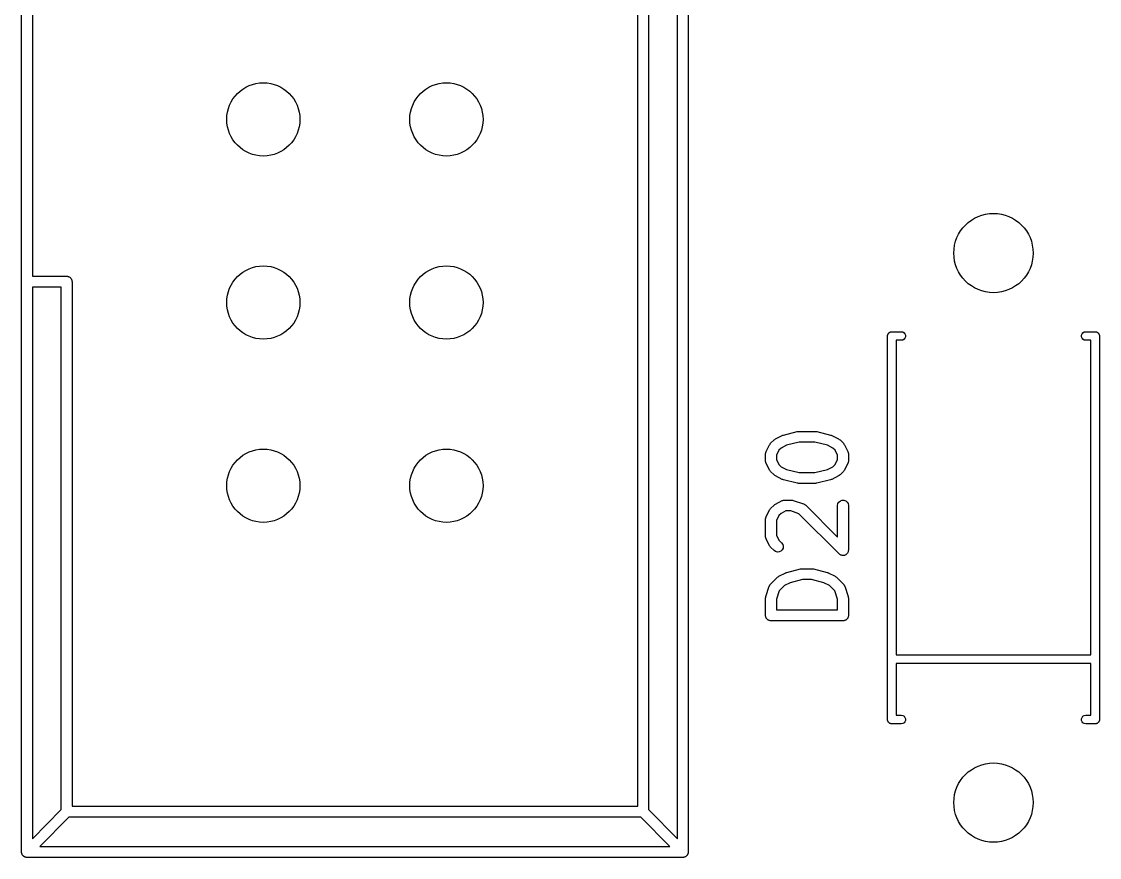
# Model space of a CAD drawing. Extents: x 25 to 125, y -131 to -25.
# Drawn here: x 82.4 to 97.36, y -112.52 to -100.93 of the extents above; entities that cross this region are included whole.
import ezdxf

# ---------------------------------------------------------------- set-up
doc = ezdxf.new("R2010")
doc.units = 0
doc.header["$MEASUREMENT"] = 0
doc.layers.add('BLACK', color=7, linetype='CONTINUOUS')

msp = doc.modelspace()

# ---------------------------------------------------------------- linework, layer by layer
at = {"layer": 'Black'}
for p, q in [((82.399, -112.446), (82.399, -92.1259)), ((91.649, -92.1259), (91.649, -112.446)), ((91.499, -112.263), (91.499, -92.3047)), ((91.099, -92.6974), (91.099, -111.855)), ((90.949, -111.811), (90.949, -92.7409)), ((82.549, -100.111), (82.549, -104.461)), ((82.549, -104.461), (83.024, -104.461)), ((83.024, -104.461), (83.0305, -104.462)), ((83.0305, -104.462), (83.0371, -104.462)), ((83.0371, -104.462), (83.0432, -104.464)), ((83.0432, -104.464), (83.0497, -104.465)), ((83.0497, -104.465), (83.0554, -104.469)), ((83.0554, -104.469), (83.0615, -104.471)), ((83.0615, -104.471), (83.0666, -104.475)), ((83.0666, -104.475), (83.0722, -104.478)), ((83.0722, -104.478), (83.0765, -104.484)), ((83.0765, -104.484), (83.0815, -104.488)), ((83.0815, -104.488), (83.0848, -104.493)), ((83.0848, -104.493), (83.089, -104.498)), ((83.089, -104.498), (83.0912, -104.505)), ((83.0912, -104.505), (83.0945, -104.51)), ((83.0945, -104.51), (83.0957, -104.517)), ((83.0957, -104.517), (83.0979, -104.523)), ((83.0979, -104.523), (83.0979, -104.529)), ((83.0979, -104.529), (83.099, -104.536)), ((83.099, -104.536), (83.099, -111.811)), ((82.549, -104.611), (82.549, -112.263)), ((82.949, -104.611), (82.549, -104.611)), ((82.949, -111.855), (82.949, -104.611)), ((94.415, -105.29), (94.4159, -105.285)), ((94.415, -110.61), (94.415, -105.29)), ((94.4159, -105.28), (94.4177, -105.275)), ((94.4159, -105.285), (94.4159, -105.28)), ((94.4177, -105.275), (94.4186, -105.269)), ((94.4186, -105.269), (94.4212, -105.265)), ((94.4212, -105.265), (94.423, -105.26)), ((94.423, -105.26), (94.4264, -105.256)), ((94.4264, -105.256), (94.429, -105.251)), ((94.429, -105.251), (94.4331, -105.248)), ((94.4331, -105.248), (94.4364, -105.244)), ((94.4364, -105.244), (94.441, -105.241)), ((94.441, -105.241), (94.445, -105.238)), ((94.445, -105.238), (94.4499, -105.236)), ((94.4499, -105.236), (94.4545, -105.234)), ((94.4545, -105.234), (94.4597, -105.233)), ((94.4597, -105.233), (94.4646, -105.231)), ((94.4646, -105.231), (94.4698, -105.231)), ((94.4698, -105.231), (94.475, -105.23)), ((94.475, -105.23), (94.605, -105.23)), ((94.605, -105.23), (94.6255, -105.234)), ((94.6255, -105.234), (94.6436, -105.244)), ((94.6436, -105.244), (94.657, -105.26)), ((94.657, -105.26), (94.6641, -105.28)), ((94.6641, -105.28), (94.6641, -105.3)), ((97.1059, -105.28), (97.113, -105.26)), ((97.1059, -105.3), (97.1059, -105.28)), ((97.113, -105.26), (97.1264, -105.244)), ((97.1264, -105.244), (97.1445, -105.234)), ((97.1445, -105.234), (97.165, -105.23)), ((97.165, -105.23), (97.295, -105.23)), ((97.295, -105.23), (97.3002, -105.231)), ((97.3002, -105.231), (97.3054, -105.231)), ((97.3054, -105.231), (97.3103, -105.233)), ((97.3103, -105.233), (97.3155, -105.234)), ((97.3155, -105.234), (97.3201, -105.236)), ((97.3201, -105.236), (97.325, -105.238)), ((97.325, -105.238), (97.329, -105.241)), ((97.329, -105.241), (97.3336, -105.244)), ((97.3336, -105.244), (97.3369, -105.248)), ((97.3369, -105.248), (97.341, -105.251)), ((97.341, -105.251), (97.3436, -105.256)), ((97.3436, -105.256), (97.347, -105.26)), ((97.347, -105.26), (97.3488, -105.265)), ((97.3488, -105.265), (97.3514, -105.269)), ((97.3514, -105.269), (97.3523, -105.275)), ((97.3523, -105.275), (97.3541, -105.28)), ((97.3541, -105.28), (97.3541, -105.285)), ((97.3541, -105.285), (97.355, -105.29)), ((97.355, -105.29), (97.355, -110.61)), ((94.605, -105.35), (94.535, -105.35)), ((94.535, -105.35), (94.535, -109.71)), ((94.6255, -105.346), (94.605, -105.35)), ((94.6436, -105.336), (94.6255, -105.346)), ((94.657, -105.32), (94.6436, -105.336)), ((94.6641, -105.3), (94.657, -105.32)), ((97.113, -105.32), (97.1059, -105.3)), ((97.1264, -105.336), (97.113, -105.32)), ((97.1445, -105.346), (97.1264, -105.336)), ((97.165, -105.35), (97.1445, -105.346)), ((97.235, -105.35), (97.165, -105.35)), ((97.235, -109.71), (97.235, -105.35)), ((92.9697, -106.663), (93.1601, -106.615)), ((93.1601, -106.615), (93.1693, -106.615)), ((93.1693, -106.615), (93.1783, -106.613)), ((93.1783, -106.613), (93.4164, -106.613)), ((93.4164, -106.613), (93.4255, -106.615)), ((93.4255, -106.615), (93.4346, -106.615)), ((93.4346, -106.615), (93.6251, -106.663)), ((92.7851, -106.788), (92.792, -106.778)), ((92.792, -106.778), (92.8396, -106.73)), ((92.8396, -106.73), (92.8494, -106.723)), ((92.8494, -106.723), (92.8591, -106.716)), ((92.8591, -106.716), (92.9543, -106.669)), ((92.9543, -106.669), (92.9622, -106.666)), ((92.9622, -106.666), (92.9697, -106.663)), ((93.1876, -106.763), (93.014, -106.806)), ((93.4072, -106.763), (93.1876, -106.763)), ((93.5807, -106.806), (93.4072, -106.763)), ((93.6251, -106.663), (93.6326, -106.666)), ((93.6326, -106.666), (93.6404, -106.669)), ((93.6404, -106.669), (93.7357, -106.716)), ((93.7357, -106.716), (93.7453, -106.723)), ((93.7453, -106.723), (93.7552, -106.73)), ((93.7552, -106.73), (93.8028, -106.778)), ((93.8028, -106.778), (93.8097, -106.788)), ((92.7224, -106.926), (92.7231, -106.922)), ((92.7224, -107.021), (92.7224, -106.926)), ((92.7229, -106.918), (92.7254, -106.909)), ((92.7231, -106.922), (92.7229, -106.918)), ((92.7254, -106.909), (92.7269, -106.901)), ((92.7269, -106.901), (92.7291, -106.897)), ((92.7291, -106.897), (92.7303, -106.893)), ((92.7303, -106.893), (92.7779, -106.797)), ((92.7779, -106.797), (92.7851, -106.788)), ((92.9066, -106.875), (92.8724, -106.944)), ((92.937, -106.845), (92.9066, -106.875)), ((93.014, -106.806), (92.937, -106.845)), ((93.6577, -106.845), (93.5807, -106.806)), ((93.6881, -106.875), (93.6577, -106.845)), ((93.7224, -106.944), (93.6881, -106.875)), ((93.8097, -106.788), (93.8168, -106.797)), ((93.8168, -106.797), (93.8645, -106.893)), ((93.8645, -106.893), (93.8657, -106.897)), ((93.8657, -106.897), (93.8679, -106.901)), ((93.8679, -106.901), (93.8694, -106.909)), ((93.8694, -106.909), (93.8719, -106.918)), ((93.8719, -106.918), (93.8716, -106.922)), ((93.8716, -106.922), (93.8724, -106.926)), ((93.8724, -106.926), (93.8724, -107.021)), ((92.7231, -107.026), (92.7224, -107.021)), ((92.7229, -107.03), (92.7231, -107.026)), ((92.7254, -107.038), (92.7229, -107.03)), ((92.7269, -107.047), (92.7254, -107.038)), ((92.7291, -107.051), (92.7269, -107.047)), ((92.7303, -107.055), (92.7291, -107.051)), ((92.7779, -107.15), (92.7303, -107.055)), ((92.8724, -106.944), (92.8724, -107.004)), ((92.8724, -107.004), (92.9066, -107.072)), ((92.9066, -107.072), (92.937, -107.103)), ((93.6577, -107.103), (93.6881, -107.072)), ((93.6881, -107.072), (93.7224, -107.004)), ((93.7224, -107.004), (93.7224, -106.944)), ((93.8645, -107.055), (93.8168, -107.15)), ((93.8657, -107.051), (93.8645, -107.055)), ((93.8679, -107.047), (93.8657, -107.051)), ((93.8694, -107.038), (93.8679, -107.047)), ((93.8719, -107.03), (93.8694, -107.038)), ((93.8724, -107.021), (93.8716, -107.026)), ((93.8716, -107.026), (93.8719, -107.03)), ((92.7851, -107.16), (92.7779, -107.15)), ((92.792, -107.17), (92.7851, -107.16)), ((92.8396, -107.217), (92.792, -107.17)), ((92.8494, -107.224), (92.8396, -107.217)), ((92.8591, -107.231), (92.8494, -107.224)), ((92.9543, -107.279), (92.8591, -107.231)), ((92.937, -107.103), (93.014, -107.141)), ((93.014, -107.141), (93.1876, -107.185)), ((93.1876, -107.185), (93.4072, -107.185)), ((93.4072, -107.185), (93.5807, -107.141)), ((93.5807, -107.141), (93.6577, -107.103)), ((93.7357, -107.231), (93.6404, -107.279)), ((93.7453, -107.224), (93.7357, -107.231)), ((93.7552, -107.217), (93.7453, -107.224)), ((93.8028, -107.17), (93.7552, -107.217)), ((93.8097, -107.16), (93.8028, -107.17)), ((93.8168, -107.15), (93.8097, -107.16)), ((92.9622, -107.281), (92.9543, -107.279)), ((92.9697, -107.285), (92.9622, -107.281)), ((93.1601, -107.332), (92.9697, -107.285)), ((93.1693, -107.333), (93.1601, -107.332)), ((93.1783, -107.335), (93.1693, -107.333)), ((93.4164, -107.335), (93.1783, -107.335)), ((93.4255, -107.333), (93.4164, -107.335)), ((93.4346, -107.332), (93.4255, -107.333)), ((93.6251, -107.285), (93.4346, -107.332)), ((93.6326, -107.281), (93.6251, -107.285)), ((93.6404, -107.279), (93.6326, -107.281)), ((92.7851, -107.693), (92.792, -107.683)), ((92.792, -107.683), (92.8396, -107.635)), ((92.8396, -107.635), (92.8494, -107.628)), ((92.8494, -107.628), (92.8591, -107.621)), ((92.8591, -107.621), (92.9543, -107.573)), ((92.9543, -107.573), (92.9585, -107.572)), ((92.9585, -107.572), (92.9622, -107.57)), ((92.9622, -107.57), (92.9709, -107.568)), ((92.9709, -107.568), (92.9793, -107.566)), ((92.9793, -107.566), (92.9836, -107.566)), ((92.9836, -107.566), (92.9879, -107.565)), ((92.9879, -107.565), (93.0831, -107.565)), ((93.0831, -107.565), (93.0949, -107.568)), ((93.0949, -107.568), (93.1068, -107.569)), ((93.1068, -107.569), (93.2497, -107.617)), ((93.2497, -107.617), (93.2535, -107.619)), ((93.2535, -107.619), (93.2576, -107.62)), ((93.2576, -107.62), (93.2648, -107.625)), ((93.2648, -107.625), (93.2726, -107.629)), ((93.2726, -107.629), (93.2754, -107.633)), ((93.2754, -107.633), (93.279, -107.635)), ((93.279, -107.635), (93.7224, -108.078)), ((93.7224, -107.64), (93.7269, -107.615)), ((93.7224, -108.078), (93.7224, -107.64)), ((93.7269, -107.615), (93.7399, -107.592)), ((93.7399, -107.592), (93.7599, -107.576)), ((93.7599, -107.576), (93.7844, -107.567)), ((93.7844, -107.567), (93.8104, -107.567)), ((93.8104, -107.567), (93.8349, -107.576)), ((93.8349, -107.576), (93.8548, -107.592)), ((93.8548, -107.592), (93.8679, -107.615)), ((93.8679, -107.615), (93.8724, -107.64)), ((93.8724, -107.64), (93.8724, -108.26)), ((92.7224, -107.831), (92.7231, -107.827)), ((92.7224, -108.069), (92.7224, -107.831)), ((92.7229, -107.822), (92.7254, -107.814)), ((92.7231, -107.827), (92.7229, -107.822)), ((92.7254, -107.814), (92.7269, -107.805)), ((92.7269, -107.805), (92.7291, -107.802)), ((92.7291, -107.802), (92.7303, -107.797)), ((92.7303, -107.797), (92.7779, -107.702)), ((92.7779, -107.702), (92.7851, -107.693)), ((92.9066, -107.78), (92.8724, -107.849)), ((92.937, -107.75), (92.9066, -107.78)), ((93.0056, -107.715), (92.937, -107.75)), ((93.0709, -107.715), (93.0056, -107.715)), ((93.1854, -107.754), (93.0709, -107.715)), ((93.7443, -108.313), (93.1854, -107.754)), ((92.8724, -107.849), (92.8724, -108.051)), ((92.7231, -108.073), (92.7224, -108.069)), ((92.7229, -108.078), (92.7231, -108.073)), ((92.7254, -108.086), (92.7229, -108.078)), ((92.7269, -108.095), (92.7254, -108.086)), ((92.7291, -108.098), (92.7269, -108.095)), ((92.7303, -108.103), (92.7291, -108.098)), ((92.7779, -108.198), (92.7303, -108.103)), ((92.8724, -108.051), (92.9066, -108.12)), ((92.9066, -108.12), (92.9457, -108.159)), ((92.7851, -108.207), (92.7779, -108.198)), ((92.792, -108.217), (92.7851, -108.207)), ((92.8396, -108.265), (92.792, -108.217)), ((92.8609, -108.28), (92.8396, -108.265)), ((92.8861, -108.287), (92.8609, -108.28)), ((92.9356, -108.273), (92.912, -108.284)), ((92.9541, -108.255), (92.9356, -108.273)), ((92.9457, -108.159), (92.9606, -108.18)), ((92.9651, -108.231), (92.9541, -108.255)), ((92.9606, -108.18), (92.9673, -108.205)), ((92.9673, -108.205), (92.9651, -108.231)), ((93.8698, -108.279), (93.8684, -108.282)), ((93.8707, -108.269), (93.8698, -108.279)), ((93.8724, -108.26), (93.8707, -108.269)), ((92.912, -108.284), (92.8861, -108.287)), ((93.7524, -108.318), (93.7443, -108.313)), ((93.7599, -108.324), (93.7524, -108.318)), ((93.763, -108.326), (93.7599, -108.324)), ((93.7657, -108.327), (93.763, -108.326)), ((93.7752, -108.33), (93.7657, -108.327)), ((93.7844, -108.333), (93.7752, -108.33)), ((93.7877, -108.333), (93.7844, -108.333)), ((93.7908, -108.334), (93.7877, -108.333)), ((93.8006, -108.333), (93.7908, -108.334)), ((93.8104, -108.333), (93.8006, -108.333)), ((93.8135, -108.332), (93.8104, -108.333)), ((93.8168, -108.332), (93.8135, -108.332)), ((93.8257, -108.328), (93.8168, -108.332)), ((93.8349, -108.324), (93.8257, -108.328)), ((93.8374, -108.322), (93.8349, -108.324)), ((93.8404, -108.321), (93.8374, -108.322)), ((93.8473, -108.314), (93.8404, -108.321)), ((93.8548, -108.308), (93.8473, -108.314)), ((93.8565, -108.305), (93.8548, -108.308)), ((93.8588, -108.303), (93.8565, -108.305)), ((93.863, -108.294), (93.8588, -108.303)), ((93.8679, -108.285), (93.863, -108.294)), ((93.8684, -108.282), (93.8679, -108.285)), ((92.9067, -108.621), (93.0019, -108.573)), ((93.0019, -108.573), (93.0098, -108.571)), ((93.0098, -108.571), (93.0173, -108.568)), ((93.0173, -108.568), (93.2078, -108.52)), ((93.2078, -108.52), (93.2169, -108.519)), ((93.2169, -108.519), (93.226, -108.518)), ((93.226, -108.518), (93.3688, -108.518)), ((93.3688, -108.518), (93.3778, -108.519)), ((93.3778, -108.519), (93.387, -108.52)), ((93.387, -108.52), (93.5775, -108.568)), ((93.5775, -108.568), (93.585, -108.571)), ((93.585, -108.571), (93.5928, -108.573)), ((93.5928, -108.573), (93.6881, -108.621)), ((92.7895, -108.734), (92.792, -108.73)), ((92.792, -108.73), (92.8872, -108.635)), ((92.8872, -108.635), (92.897, -108.628)), ((92.897, -108.628), (92.9067, -108.621)), ((93.0617, -108.711), (92.9847, -108.75)), ((93.2352, -108.668), (93.0617, -108.711)), ((93.3596, -108.668), (93.2352, -108.668)), ((93.5331, -108.711), (93.3596, -108.668)), ((93.6101, -108.75), (93.5331, -108.711)), ((93.6881, -108.621), (93.6977, -108.628)), ((93.6977, -108.628), (93.7076, -108.635)), ((93.7076, -108.635), (93.8028, -108.73)), ((93.8028, -108.73), (93.8053, -108.734)), ((92.7262, -108.902), (92.7738, -108.76)), ((92.7738, -108.76), (92.7759, -108.756)), ((92.7759, -108.756), (92.777, -108.752)), ((92.777, -108.752), (92.7821, -108.744)), ((92.7821, -108.744), (92.7863, -108.737)), ((92.7863, -108.737), (92.7895, -108.734)), ((92.9106, -108.824), (92.8724, -108.938)), ((92.9847, -108.75), (92.9106, -108.824)), ((93.6842, -108.824), (93.6101, -108.75)), ((93.7224, -108.938), (93.6842, -108.824)), ((93.8053, -108.734), (93.8085, -108.737)), ((93.8085, -108.737), (93.8127, -108.744)), ((93.8127, -108.744), (93.8177, -108.752)), ((93.8177, -108.752), (93.8189, -108.756)), ((93.8189, -108.756), (93.8209, -108.76)), ((93.8209, -108.76), (93.8685, -108.902)), ((92.7224, -108.926), (92.7245, -108.914)), ((92.7224, -109.164), (92.7224, -108.926)), ((92.7245, -108.914), (92.7262, -108.902)), ((92.8724, -108.938), (92.8724, -109.089)), ((93.7224, -109.089), (93.7224, -108.938)), ((93.8685, -108.902), (93.8703, -108.914)), ((93.8703, -108.914), (93.8724, -108.926)), ((93.8724, -108.926), (93.8724, -109.164)), ((92.7235, -109.171), (92.7224, -109.164)), ((92.7235, -109.177), (92.7235, -109.171)), ((92.7258, -109.183), (92.7235, -109.177)), ((92.8724, -109.089), (93.7224, -109.089)), ((93.8712, -109.177), (93.869, -109.183)), ((93.8724, -109.164), (93.8712, -109.171)), ((93.8712, -109.171), (93.8712, -109.177)), ((92.7269, -109.19), (92.7258, -109.183)), ((92.7302, -109.196), (92.7269, -109.19)), ((92.7324, -109.202), (92.7302, -109.196)), ((92.7366, -109.207), (92.7324, -109.202)), ((92.7399, -109.212), (92.7366, -109.207)), ((92.745, -109.217), (92.7399, -109.212)), ((92.7492, -109.222), (92.745, -109.217)), ((92.7549, -109.225), (92.7492, -109.222)), ((92.7599, -109.229), (92.7549, -109.225)), ((92.766, -109.231), (92.7599, -109.229)), ((92.7717, -109.235), (92.766, -109.231)), ((92.7782, -109.236), (92.7717, -109.235)), ((92.7844, -109.238), (92.7782, -109.236)), ((92.7909, -109.238), (92.7844, -109.238)), ((92.7974, -109.239), (92.7909, -109.238)), ((93.7974, -109.239), (92.7974, -109.239)), ((93.8038, -109.238), (93.7974, -109.239)), ((93.8104, -109.238), (93.8038, -109.238)), ((93.8166, -109.236), (93.8104, -109.238)), ((93.823, -109.235), (93.8166, -109.236)), ((93.8287, -109.231), (93.823, -109.235)), ((93.8349, -109.229), (93.8287, -109.231)), ((93.8399, -109.225), (93.8349, -109.229)), ((93.8456, -109.222), (93.8399, -109.225)), ((93.8498, -109.217), (93.8456, -109.222)), ((93.8548, -109.212), (93.8498, -109.217)), ((93.8581, -109.207), (93.8548, -109.212)), ((93.8623, -109.202), (93.8581, -109.207)), ((93.8646, -109.196), (93.8623, -109.202)), ((93.8679, -109.19), (93.8646, -109.196)), ((93.869, -109.183), (93.8679, -109.19)), ((94.535, -109.71), (97.235, -109.71)), ((97.235, -109.83), (94.535, -109.83)), ((94.535, -109.83), (94.535, -110.55)), ((97.235, -110.55), (97.235, -109.83)), ((94.4159, -110.615), (94.415, -110.61)), ((94.4159, -110.62), (94.4159, -110.615)), ((94.4177, -110.625), (94.4159, -110.62)), ((94.4186, -110.631), (94.4177, -110.625)), ((94.4212, -110.635), (94.4186, -110.631)), ((94.423, -110.64), (94.4212, -110.635)), ((94.4264, -110.644), (94.423, -110.64)), ((94.429, -110.649), (94.4264, -110.644)), ((94.4331, -110.652), (94.429, -110.649)), ((94.4364, -110.656), (94.4331, -110.652)), ((94.441, -110.659), (94.4364, -110.656)), ((94.445, -110.662), (94.441, -110.659)), ((94.4499, -110.664), (94.445, -110.662)), ((94.4545, -110.666), (94.4499, -110.664)), ((94.4597, -110.667), (94.4545, -110.666)), ((94.4646, -110.669), (94.4597, -110.667)), ((94.4698, -110.669), (94.4646, -110.669)), ((94.475, -110.67), (94.4698, -110.669)), ((94.605, -110.67), (94.475, -110.67)), ((94.535, -110.55), (94.605, -110.55)), ((94.605, -110.55), (94.6255, -110.554)), ((94.6255, -110.666), (94.605, -110.67)), ((94.6255, -110.554), (94.6436, -110.564)), ((94.6436, -110.656), (94.6255, -110.666)), ((94.6436, -110.564), (94.657, -110.58)), ((94.657, -110.64), (94.6436, -110.656)), ((94.657, -110.58), (94.6641, -110.6)), ((94.6641, -110.62), (94.657, -110.64)), ((94.6641, -110.6), (94.6641, -110.62)), ((97.1059, -110.6), (97.113, -110.58)), ((97.1059, -110.62), (97.1059, -110.6)), ((97.113, -110.64), (97.1059, -110.62)), ((97.113, -110.58), (97.1264, -110.564)), ((97.1264, -110.656), (97.113, -110.64)), ((97.1264, -110.564), (97.1445, -110.554)), ((97.1445, -110.666), (97.1264, -110.656)), ((97.1445, -110.554), (97.165, -110.55)), ((97.165, -110.67), (97.1445, -110.666)), ((97.165, -110.55), (97.235, -110.55)), ((97.295, -110.67), (97.165, -110.67)), ((97.3002, -110.669), (97.295, -110.67)), ((97.3054, -110.669), (97.3002, -110.669)), ((97.3103, -110.667), (97.3054, -110.669)), ((97.3155, -110.666), (97.3103, -110.667)), ((97.3201, -110.664), (97.3155, -110.666)), ((97.325, -110.662), (97.3201, -110.664)), ((97.329, -110.659), (97.325, -110.662)), ((97.3336, -110.656), (97.329, -110.659)), ((97.3369, -110.652), (97.3336, -110.656)), ((97.341, -110.649), (97.3369, -110.652)), ((97.3436, -110.644), (97.341, -110.649)), ((97.347, -110.64), (97.3436, -110.644)), ((97.3488, -110.635), (97.347, -110.64)), ((97.3514, -110.631), (97.3488, -110.635)), ((97.3523, -110.625), (97.3514, -110.631)), ((97.3541, -110.62), (97.3523, -110.625)), ((97.355, -110.61), (97.3541, -110.615)), ((97.3541, -110.615), (97.3541, -110.62)), ((82.549, -112.263), (82.949, -111.855)), ((83.099, -111.811), (90.949, -111.811)), ((91.099, -111.855), (91.499, -112.263)), ((83.0555, -111.961), (82.6528, -112.371)), ((90.9926, -111.961), (83.0555, -111.961)), ((91.3953, -112.371), (90.9926, -111.961)), ((82.4002, -112.452), (82.399, -112.446)), ((82.4002, -112.459), (82.4002, -112.452)), ((82.4014, -112.462), (82.4002, -112.459)), ((82.4018, -112.466), (82.4014, -112.462)), ((82.403, -112.469), (82.4018, -112.466)), ((82.4036, -112.472), (82.403, -112.469)), ((82.6528, -112.371), (91.3953, -112.371)), ((91.645, -112.469), (91.6445, -112.472)), ((91.6463, -112.466), (91.645, -112.469)), ((91.6466, -112.462), (91.6463, -112.466)), ((91.6479, -112.459), (91.6466, -112.462)), ((91.649, -112.446), (91.6479, -112.452)), ((91.6479, -112.452), (91.6479, -112.459)), ((82.4068, -112.477), (82.4036, -112.472)), ((82.4091, -112.483), (82.4068, -112.477)), ((82.4114, -112.486), (82.4091, -112.483)), ((82.413, -112.49), (82.4114, -112.486)), ((82.4151, -112.492), (82.413, -112.49)), ((82.4166, -112.494), (82.4151, -112.492)), ((82.4216, -112.498), (82.4166, -112.494)), ((82.4258, -112.503), (82.4216, -112.498)), ((82.429, -112.505), (82.4258, -112.503)), ((82.4316, -112.508), (82.429, -112.505)), ((82.4343, -112.509), (82.4316, -112.508)), ((82.4365, -112.511), (82.4343, -112.509)), ((82.4427, -112.513), (82.4365, -112.511)), ((82.4484, -112.516), (82.4427, -112.513)), ((82.452, -112.517), (82.4484, -112.516)), ((82.4553, -112.519), (82.452, -112.517)), ((82.4582, -112.519), (82.4553, -112.519)), ((82.461, -112.52), (82.4582, -112.519)), ((82.4676, -112.52), (82.461, -112.52)), ((82.474, -112.521), (82.4676, -112.52)), ((91.574, -112.521), (82.474, -112.521)), ((91.5805, -112.52), (91.574, -112.521)), ((91.5871, -112.52), (91.5805, -112.52)), ((91.5898, -112.519), (91.5871, -112.52)), ((91.5928, -112.519), (91.5898, -112.519)), ((91.5961, -112.517), (91.5928, -112.519)), ((91.5997, -112.516), (91.5961, -112.517)), ((91.6054, -112.513), (91.5997, -112.516)), ((91.6115, -112.511), (91.6054, -112.513)), ((91.6138, -112.509), (91.6115, -112.511)), ((91.6165, -112.508), (91.6138, -112.509)), ((91.6191, -112.505), (91.6165, -112.508)), ((91.6222, -112.503), (91.6191, -112.505)), ((91.6265, -112.498), (91.6222, -112.503)), ((91.6315, -112.494), (91.6265, -112.498)), ((91.633, -112.492), (91.6315, -112.494)), ((91.6351, -112.49), (91.633, -112.492)), ((91.6366, -112.486), (91.6351, -112.49)), ((91.639, -112.483), (91.6366, -112.486)), ((91.6412, -112.477), (91.639, -112.483)), ((91.6445, -112.472), (91.6412, -112.477))]:
    msp.add_line(p, q, dxfattribs=at)
for centre, radius in [((85.754, -102.286), 0.508), ((85.754, -102.286), 0.508), ((88.294, -102.286), 0.508), ((88.294, -102.286), 0.508), ((95.885, -104.14), 0.55), ((95.885, -104.14), 0.55), ((85.754, -104.826), 0.508), ((85.754, -104.826), 0.508), ((88.294, -104.826), 0.508), ((88.294, -104.826), 0.508), ((85.754, -107.366), 0.508), ((85.754, -107.366), 0.508), ((88.294, -107.366), 0.508), ((88.294, -107.366), 0.508), ((95.885, -111.76), 0.55), ((95.885, -111.76), 0.55)]:
    msp.add_circle(centre, radius, dxfattribs=at)

doc.saveas('drawing.dxf')
